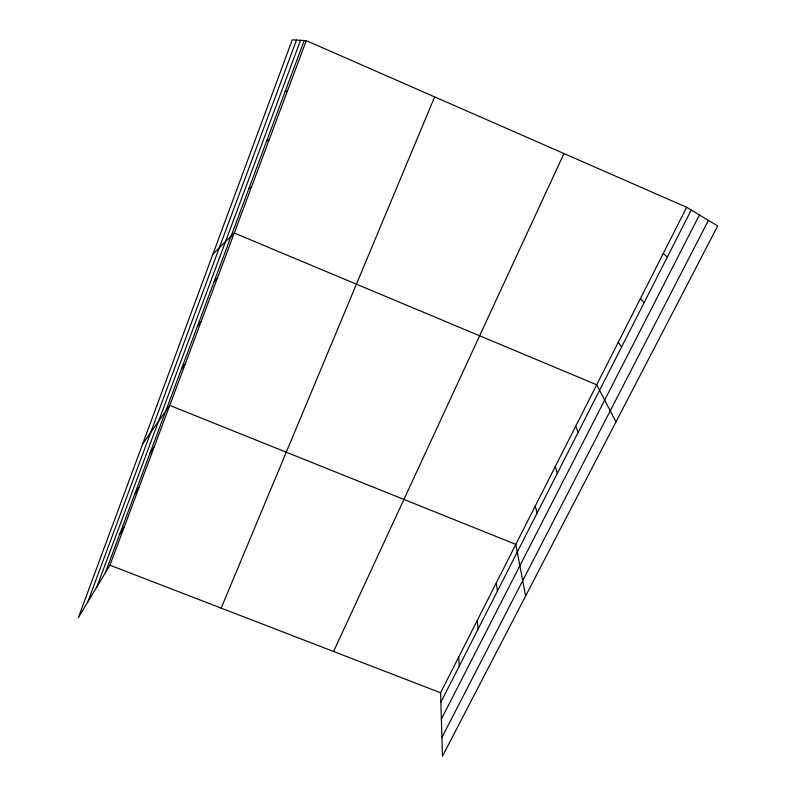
<?xml version="1.0" encoding="UTF-8"?>
<svg xmlns="http://www.w3.org/2000/svg" width="796" height="796" viewBox="0 0 796 796"><rect width="100%" height="100%" fill="white"/><g stroke="black" fill="none" stroke-linecap="round" stroke-linejoin="round"><path stroke-width="1.19" d="M87.689 602.144L296.48 40.049M96.823 586.97L300.54 40.297M105.221 573.02L304.221 40.516M306.281 40.646L292.281 39.8L78.326 617.706L109.928 565.2L306.281 40.646L686.679 207.298L717.674 225.974L442.467 756.2L440.596 692.789L686.679 207.298M221.159 608.124L434.656 96.883M333.564 651.496L563.956 153.538M440.875 702.261L691.236 210.044M441.372 719.126L699.425 214.98M441.909 737.444L708.4 220.383M119.758 534.126L124.305 526.793M134.683 494.207L139.061 487.391M149.996 453.213L154.195 446.934M142.693 443.85L169.747 405.403L515.818 544.384L525.619 596.005M181.428 369.115L185.239 364.011M197.537 326.002L201.149 321.514M214.094 281.694L217.487 277.874M212.91 254.173L234.263 233.029L596.711 384.796L615.985 421.9M248.621 189.319L251.516 186.941M266.62 141.141L269.257 139.549M285.147 91.56L287.505 90.804M109.928 565.2L440.596 692.789M663.247 253.516L667.346 257.009M640.462 298.47L644.123 302.669M618.293 342.21L621.537 347.076M575.687 426.258L578.165 432.347M555.22 466.655L557.339 473.292M535.27 506.017L537.041 513.181M496.286 582.911L497.43 591.07M477.252 620.472L478.098 629.089M458.695 657.078L459.252 666.133"/></g></svg>
